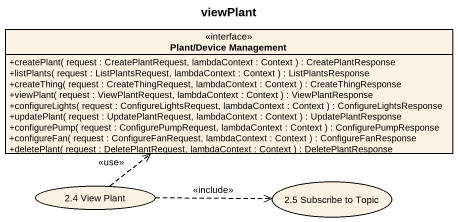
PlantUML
@startuml
title viewPlant
allowmixing
hide circle
hide empty members
skinparam classAttributeIconSize 0
interface "Plant/Device Management" as Plant_Device_Management {
  +createPlant( request : CreatePlantRequest, lambdaContext : Context ) : CreatePlantResponse
  +listPlants( request : ListPlantsRequest, lambdaContext : Context ) : ListPlantsResponse
  +createThing( request : CreateThingRequest, lambdaContext : Context ) : CreateThingResponse
  +viewPlant( request : ViewPlantRequest, lambdaContext : Context ) : ViewPlantResponse
  +configureLights( request : ConfigureLightsRequest, lambdaContext : Context ) : ConfigureLightsResponse
  +updatePlant( request : UpdatePlantRequest, lambdaContext : Context ) : UpdatePlantResponse
  +configurePump( request : ConfigurePumpRequest, lambdaContext : Context ) : ConfigurePumpResponse
  +configureFan( request : ConfigureFanRequest, lambdaContext : Context ) : ConfigureFanResponse
  +deletePlant( request : DeletePlantRequest, lambdaContext : Context ) : DeletePlantResponse
}
usecase "2.4 View Plant" as u2_4_View_Plant
usecase "2.5 Subscribe to Topic" as u2_5_Subscribe_to_Topic
u2_4_View_Plant .up.> Plant_Device_Management : <<use>>
u2_4_View_Plant .right.> u2_5_Subscribe_to_Topic : <<include>>
@enduml
